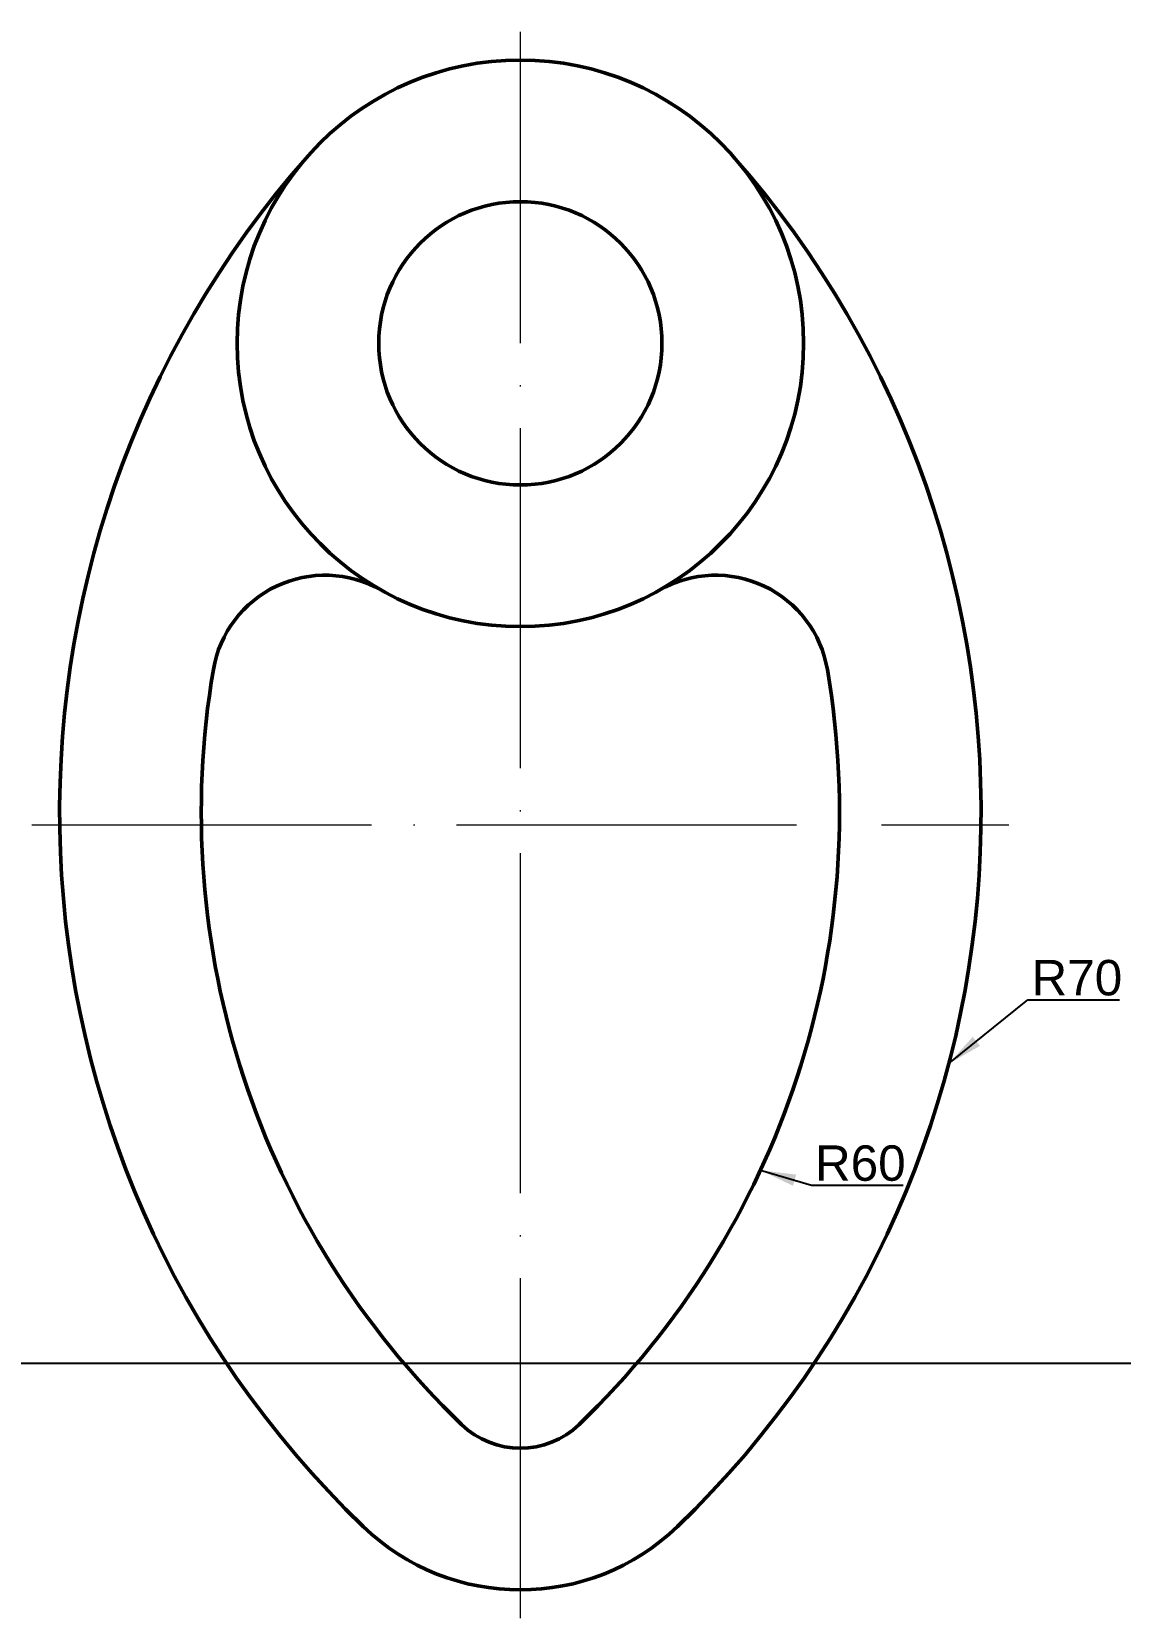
# Model space of a CAD drawing. Header units: millimetres. Extents: x 2281 to 2358, y 597 to 709.
import ezdxf

# ---------------------------------------------------------------- set-up
doc = ezdxf.new("R2010")
doc.units = ezdxf.units.MM
doc.linetypes.add('ACAD_ISO04W100', pattern=[30, 24, -2.95, 0.1, -2.95])
for name, color, linetype, lineweight, true_color in [('Contornos Visibles', 7, 'Continuous', 50, 0xffffff), ('Cotas', 1, 'Continuous', 20, 0xff0000), ('Ejes de revolución', 6, 'ACAD_ISO04W100', 20, 0xff00ff), ('Referencias', 2, 'Continuous', 25, 0xffff00)]:
    doc.layers.add(name, color=color, linetype=linetype, lineweight=lineweight, true_color=true_color)
doc.styles.get("Standard").update_dxf_attribs({"font": ''})
doc.styles.add('textstyle0', font='')
doc.styles.add('textstyle1', font='')
doc.styles.get('Standard').set_extended_font_data('txt')
doc.styles.get('textstyle0').set_extended_font_data('Arial')
doc.styles.get('textstyle1').set_extended_font_data('Arial')
doc.dimstyles.get("Standard").update_dxf_attribs({"dimtxt": 2.5, "dimasz": 2.5, "dimexe": 1.25, "dimexo": 0.625, "dimtad": 1, "dimtxsty": 'Standard', "dimcen": 2.5, "dimadec": 0, "dimazin": 0, "dimtfac": 1, "dimtmove": 0, "dimatfit": 3, "dimfxl": 1, "dimarcsym": 0})

msp = doc.modelspace()

# ---------------------------------------------------------------- linework, layer by layer
at = {"layer": 'Contornos Visibles'}
for radius in [20, 10]:
    msp.add_circle((2315.69, 686.95), radius, dxfattribs=at)
for centre, radius, start, end in [((2353.16, 653.84), 70, 138.5304, 226.0681), ((2278.22, 653.84), 70, 313.9319, 41.4696), ((2301.9, 662.58), 8, 60.4854, 170.3188), ((2329.48, 662.58), 8, 9.6812, 119.5146), ((2353.16, 653.84), 60, 170.3188, 226.0681), ((2278.22, 653.84), 60, 313.9319, 9.6812), ((2315.69, 614.95), 6, 226.0681, 313.9319), ((2315.69, 614.95), 16, 226.0681, 313.9319)]:
    msp.add_arc(centre, radius, start, end, dxfattribs=at)
at = {"layer": 'Ejes de revolución'}
for p, q in [((2315.69, 596.95), (2315.69, 708.95)), ((2281.19, 652.95), (2350.19, 652.95))]:
    msp.add_line(p, q, dxfattribs=at)
at = {"layer": 'Referencias'}
msp.add_xline((2315.69, 614.95), (1, 0), dxfattribs=at)

# ---------------------------------------------------------------- texts
at = {"layer": 'Cotas', "char_height": 2.5, "attachment_point": 1}
for s, insert, style in [('R70', (2351.78, 643.42), 'textstyle0'), ('R60', (2336.49, 630.33), 'textstyle1')]:
    msp.add_mtext(s, dxfattribs=dict(at, insert=insert, style=style))

# ---------------------------------------------------------------- leaders
at = {"layer": 'Cotas'}
for points in [[(2345.94, 636.1), (2351.53, 640.61), (2357.99, 640.61)], [(2332.65, 628.57), (2336.24, 627.53), (2342.71, 627.53)]]:
    msp.add_leader(points, dimstyle='Standard', override={"dimscale": 1}, dxfattribs=at)

doc.saveas('drawing.dxf')
